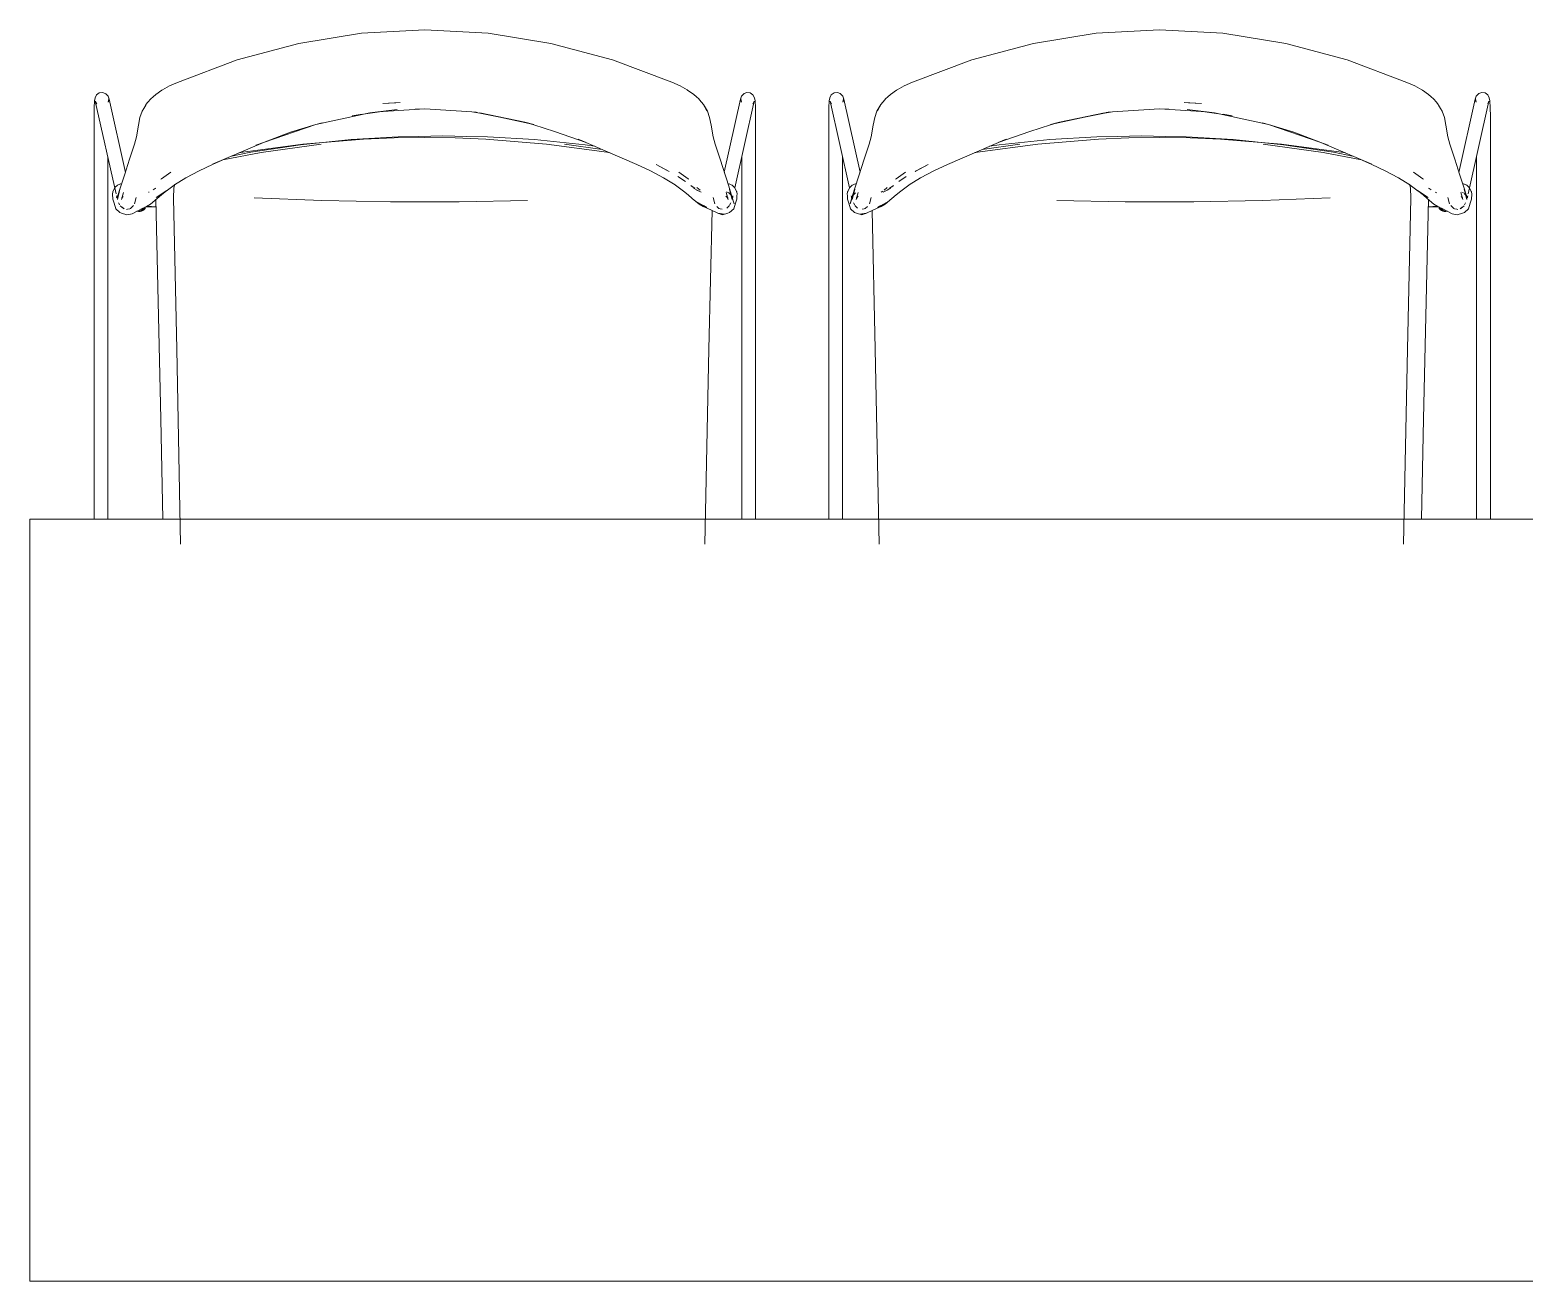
# Model space of a CAD drawing. Header units: millimetres. Extents: x 155920 to 295199, y -4084 to 97293.
# Drawn here: x 227113 to 228289, y 21350 to 22335 of the extents above; entities that cross this region are included whole.
import ezdxf

# ---------------------------------------------------------------- set-up
doc = ezdxf.new("R2010")
doc.units = ezdxf.units.MM
doc.header["$MEASUREMENT"] = 0
doc.layers.add('G-IMPT', color=8, linetype='CONTINUOUS', lineweight=9)
doc.layers.add('I-FURN', color=8, linetype='CONTINUOUS', lineweight=9)

msp = doc.modelspace()

# ---------------------------------------------------------------- linework, layer by layer
at = {"layer": 'G-IMPT'}
for p, q in [((227324.9, 22324.3), (227276.4, 22311.3)), ((227324.9, 22324.3), (227374.3, 22332.3)), ((227424.2, 22334.9), (227374.3, 22332.3)), ((227424.2, 22334.9), (227474.1, 22332.3)), ((227523.5, 22324.3), (227474.1, 22332.3)), ((227571.9, 22311.3), (227523.5, 22324.3)), ((227854.8, 22311.3), (227903.2, 22324.3)), ((227903.2, 22324.3), (227952.6, 22332.3)), ((228002.5, 22334.9), (227952.6, 22332.3)), ((228002.5, 22334.9), (228052.4, 22332.3)), ((228101.8, 22324.3), (228052.4, 22332.3)), ((228101.8, 22324.3), (228150.2, 22311.3)), ((227276.4, 22311.3), (227229.6, 22293.6)), ((227571.9, 22311.3), (227618.6, 22293.7)), ((227854.8, 22311.3), (227808, 22293.7)), ((228150.2, 22311.3), (228197.1, 22293.6)), ((227223.2, 22290.8), (227217.6, 22287.6)), ((227229.6, 22293.6), (227223.2, 22290.8)), ((227618.6, 22293.7), (227625.1, 22290.8)), ((227630.7, 22287.6), (227625.1, 22290.8)), ((227795.9, 22287.6), (227801.5, 22290.8)), ((227808, 22293.7), (227801.5, 22290.8)), ((228197.1, 22293.6), (228203.5, 22290.8)), ((228203.5, 22290.8), (228209.1, 22287.6)), ((227164, 22273.8), (227164.2, 22279)), ((227164.2, 22279), (227164.6, 22281.4)), ((227164.6, 22281.4), (227165.8, 22283.8)), ((227181.3, 22205.8), (227164.8, 22278.7)), ((227164.8, 22278.7), (227165.9, 22276.6)), ((227165.7, 22276.8), (227165.9, 22276.6)), ((227165.8, 22283.8), (227167.9, 22285.3)), ((227170.6, 22285.6), (227167.9, 22285.3)), ((227170.6, 22285.6), (227172.7, 22284.9)), ((227173, 22284.6), (227172.7, 22284.9)), ((227173, 22284.6), (227174.9, 22282.8)), ((227174.9, 22282.8), (227174.6, 22283.1)), ((227175.7, 22280.3), (227174.9, 22282.8)), ((227175, 22278), (227175.4, 22280.5)), ((227175.1, 22278.2), (227175.4, 22280.5)), ((227175.7, 22280.3), (227188.6, 22222.7)), ((227204.7, 22276.1), (227206.3, 22278)), ((227206.3, 22278), (227208.5, 22280.5)), ((227208.5, 22280.5), (227210.3, 22282.3)), ((227212.4, 22284.1), (227210.3, 22282.3)), ((227217.3, 22287.4), (227212.4, 22284.1)), ((227217.3, 22287.4), (227217.6, 22287.6)), ((227391.1, 22276.9), (227404.7, 22277.6)), ((227401.3, 22277.5), (227391.1, 22276.9)), ((227630.7, 22287.6), (227631, 22287.4)), ((227635.9, 22284.1), (227631, 22287.4)), ((227635.9, 22284.1), (227638, 22282.3)), ((227639.8, 22280.5), (227638, 22282.3)), ((227639.8, 22280.5), (227640.3, 22279.9)), ((227642.1, 22278), (227640.3, 22279.9)), ((227643.6, 22276.1), (227642.1, 22278)), ((227659.8, 22222.9), (227672.6, 22280.3)), ((227683.5, 22278.7), (227668.1, 22210.5)), ((227672.6, 22280.3), (227673.4, 22282.8)), ((227673.4, 22278), (227672.9, 22280.5)), ((227673.2, 22278.2), (227672.9, 22280.5)), ((227673.4, 22282.8), (227673.7, 22283.1)), ((227675.6, 22284.9), (227673.7, 22283.1)), ((227675.6, 22284.9), (227677.7, 22285.6)), ((227680.4, 22285.3), (227677.7, 22285.6)), ((227682.5, 22283.8), (227680.4, 22285.3)), ((227683.7, 22281.4), (227682.5, 22283.8)), ((227683.5, 22278.7), (227682.5, 22276.6)), ((227682.5, 22276.6), (227682.7, 22276.8)), ((227683.7, 22281.4), (227684.1, 22279)), ((227684.1, 22279), (227684.4, 22273.8)), ((227742.6, 22279), (227742.3, 22273.8)), ((227742.9, 22281.4), (227742.6, 22279)), ((227742.9, 22281.4), (227744.1, 22283.8)), ((227743.2, 22278.7), (227758.5, 22210.5)), ((227743.2, 22278.7), (227744.2, 22276.6)), ((227744.2, 22276.6), (227744, 22276.8)), ((227744.1, 22283.8), (227746.3, 22285.3)), ((227746.3, 22285.3), (227748.9, 22285.6)), ((227751.1, 22284.9), (227748.9, 22285.6)), ((227751.1, 22284.9), (227752.9, 22283.1)), ((227753.2, 22282.8), (227752.9, 22283.1)), ((227754, 22280.3), (227753.2, 22282.8)), ((227753.3, 22278), (227753.8, 22280.5)), ((227753.4, 22278.2), (227753.8, 22280.5)), ((227766.9, 22222.9), (227754, 22280.3)), ((227783.1, 22276.1), (227784.6, 22278)), ((227784.6, 22278), (227786.3, 22279.9)), ((227786.8, 22280.5), (227786.3, 22279.9)), ((227786.8, 22280.5), (227788.7, 22282.3)), ((227790.8, 22284.1), (227788.7, 22282.3)), ((227790.8, 22284.1), (227795.6, 22287.4)), ((227795.9, 22287.6), (227795.6, 22287.4)), ((228035.6, 22276.9), (228022, 22277.6)), ((228025.4, 22277.5), (228035.6, 22276.9)), ((228209.4, 22287.4), (228209.1, 22287.6)), ((228209.4, 22287.4), (228214.2, 22284.1)), ((228214.2, 22284.1), (228216.3, 22282.3)), ((228218.2, 22280.5), (228216.3, 22282.3)), ((228220.4, 22278), (228218.2, 22280.5)), ((228221.9, 22276.1), (228220.4, 22278)), ((228251, 22280.3), (228238.1, 22222.7)), ((228245.4, 22205.8), (228261.8, 22278.7)), ((228251, 22280.3), (228251.8, 22282.8)), ((228251.7, 22278), (228251.2, 22280.5)), ((228251.6, 22278.2), (228251.2, 22280.5)), ((228253.6, 22284.6), (228251.8, 22282.8)), ((228251.8, 22282.8), (228252.1, 22283.1)), ((228253.6, 22284.6), (228253.9, 22284.9)), ((228256.1, 22285.6), (228253.9, 22284.9)), ((228256.1, 22285.6), (228258.7, 22285.3)), ((228260.9, 22283.8), (228258.7, 22285.3)), ((228261.8, 22278.7), (228260.8, 22276.6)), ((228261, 22276.8), (228260.8, 22276.6)), ((228262.1, 22281.4), (228260.9, 22283.8)), ((228262.4, 22279), (228262.1, 22281.4)), ((228262.7, 22273.8), (228262.4, 22279)), ((227163.8, 22266.6), (227164, 22273.8)), ((227163.8, 22266.6), (227163.8, 22260.3)), ((227198.9, 22259.9), (227200, 22265.9)), ((227201.8, 22270.8), (227200, 22265.9)), ((227201.8, 22270.8), (227203, 22273.1)), ((227204.5, 22275.7), (227203, 22273.1)), ((227204.7, 22276.1), (227204.5, 22275.7)), ((227380.8, 22269.7), (227338.3, 22260.5)), ((227367, 22267.2), (227381.1, 22269.3)), ((227367, 22267.2), (227374.8, 22268.6)), ((227380.8, 22269.7), (227402.4, 22272.1)), ((227380.8, 22269.7), (227392.1, 22271)), ((227381.1, 22269.3), (227392.1, 22271)), ((227424.2, 22272.7), (227387.2, 22270.4)), ((227387.2, 22270.4), (227392.1, 22271)), ((227402.4, 22272.1), (227392.1, 22271)), ((227424.2, 22272.7), (227416.7, 22272.6)), ((227424.2, 22272.7), (227416.7, 22272.6)), ((227461.1, 22270.3), (227424.2, 22272.7)), ((227461.1, 22270.4), (227467.5, 22269.3)), ((227461.1, 22270.4), (227464.6, 22270)), ((227461.1, 22270.3), (227465.3, 22269.9)), ((227510, 22260.5), (227467.5, 22269.7)), ((227503, 22262.3), (227467.5, 22269.7)), ((227467.5, 22269.3), (227503, 22262.3)), ((227646, 22271.8), (227643.6, 22276.1)), ((227643.6, 22276.1), (227643.8, 22275.7)), ((227643.6, 22276.1), (227646.6, 22270.8)), ((227643.8, 22275.7), (227645.4, 22273.1)), ((227645.4, 22273.1), (227646.6, 22270.8)), ((227646, 22271.8), (227646.6, 22270.8)), ((227648.3, 22265.9), (227646.6, 22270.8)), ((227649.5, 22259.8), (227648.3, 22265.9)), ((227684.4, 22273.8), (227684.5, 22266.6)), ((227684.6, 22260.3), (227684.5, 22266.6)), ((227742.3, 22273.8), (227742.1, 22266.6)), ((227742.1, 22260.3), (227742.1, 22266.6)), ((227777.2, 22259.8), (227778.3, 22265.9)), ((227778.3, 22265.9), (227780.1, 22270.8)), ((227783.1, 22276.1), (227780.1, 22270.8)), ((227781.3, 22273.1), (227780.1, 22270.8)), ((227780.7, 22271.8), (227780.1, 22270.8)), ((227780.7, 22271.8), (227783.1, 22276.1)), ((227782.8, 22275.7), (227781.3, 22273.1)), ((227783.1, 22276.1), (227782.8, 22275.7)), ((227916.6, 22260.5), (227959.1, 22269.7)), ((227923.7, 22262.3), (227959.1, 22269.7)), ((227959.2, 22269.3), (227923.7, 22262.3)), ((227965.5, 22270.4), (227959.2, 22269.3)), ((227965.5, 22270.3), (227960.2, 22269.8)), ((227965.5, 22270.4), (227962.1, 22270)), ((227965.5, 22270.3), (228002.5, 22272.7)), ((228002.5, 22272.7), (228039.5, 22270.4)), ((228002.5, 22272.7), (228009.9, 22272.6)), ((228002.5, 22272.7), (228009.9, 22272.6)), ((228045.9, 22269.7), (228024.3, 22272.1)), ((228024.3, 22272.1), (228034.5, 22271)), ((228039.5, 22270.4), (228034.5, 22271)), ((228045.9, 22269.7), (228034.5, 22271)), ((228045.6, 22269.3), (228034.5, 22271)), ((228059.7, 22267.2), (228045.6, 22269.3)), ((228045.9, 22269.7), (228088.4, 22260.5)), ((228059.7, 22267.2), (228052.5, 22268.5)), ((228221.9, 22276.1), (228222.2, 22275.7)), ((228222.2, 22275.7), (228223.7, 22273.1)), ((228224.9, 22270.8), (228223.7, 22273.1)), ((228224.9, 22270.8), (228226.7, 22265.9)), ((228227.8, 22259.9), (228226.7, 22265.9)), ((228262.9, 22266.6), (228262.7, 22273.8)), ((228262.9, 22266.6), (228262.9, 22260.3)), ((227163.8, 21949.8), (227163.8, 22260.3)), ((227198.9, 22259.9), (227197.3, 22250.6)), ((227297.1, 22246.3), (227338.3, 22260.5)), ((227297.1, 22246.3), (227318.6, 22254.3)), ((227297.1, 22246.3), (227318.6, 22254.3)), ((227338.3, 22260.5), (227318.6, 22254.3)), ((227318.6, 22254.3), (227338.3, 22260.3)), ((227338.3, 22260.5), (227343.5, 22261.8)), ((227343.5, 22261.8), (227338.3, 22260.3)), ((227510, 22260.5), (227503, 22262.3)), ((227503, 22262.3), (227510, 22260.1)), ((227526.2, 22254.9), (227510, 22260.1)), ((227526.2, 22254.9), (227551.2, 22246.3)), ((227651.1, 22250.6), (227649.5, 22259.8)), ((227684.6, 21949.8), (227684.6, 22260.3)), ((227742.1, 21949.8), (227742.1, 22260.3)), ((227775.6, 22250.6), (227777.2, 22259.8)), ((227900.5, 22254.9), (227875.4, 22246.3)), ((227900.5, 22254.9), (227916.7, 22260.1)), ((227916.6, 22260.5), (227923.7, 22262.3)), ((227923.7, 22262.3), (227916.7, 22260.1)), ((228088.4, 22260.5), (228083.2, 22261.8)), ((228083.2, 22261.8), (228088.4, 22260.3)), ((228129.6, 22246.3), (228088.4, 22260.5)), ((228088.4, 22260.5), (228108.1, 22254.3)), ((228108.1, 22254.3), (228088.4, 22260.3)), ((228129.6, 22246.3), (228108.1, 22254.3)), ((228129.6, 22246.3), (228108.1, 22254.3)), ((228227.8, 22259.9), (228229.4, 22250.6)), ((228262.9, 21949.8), (228262.9, 22260.3)), ((227191.7, 22233), (227195.6, 22245)), ((227197.3, 22250.6), (227195.6, 22245)), ((227297.1, 22246.3), (227257.1, 22229.1)), ((227328.2, 22245), (227280.9, 22238.6)), ((227287.3, 22238.5), (227326.4, 22244.4)), ((227291.3, 22244.1), (227297.1, 22246.3)), ((227291.3, 22244.1), (227297.1, 22246.3)), ((227342.6, 22244.8), (227295.3, 22238.3)), ((227295.5, 22238.4), (227342.6, 22244.8)), ((227326.4, 22244.4), (227366.2, 22248.5)), ((227376, 22248.8), (227328.2, 22245)), ((227366.2, 22248.5), (227403.3, 22250.6)), ((227376, 22248.8), (227400.1, 22249.8)), ((227400.1, 22249.8), (227424.2, 22250.1)), ((227403.3, 22250.6), (227419.5, 22251)), ((227419.5, 22251), (227438.4, 22251.4)), ((227424.2, 22250.1), (227448.2, 22249.8)), ((227457.2, 22251), (227438.4, 22251.4)), ((227472.3, 22248.8), (227448.2, 22249.8)), ((227457.2, 22251), (227473.5, 22250.6)), ((227520.1, 22245), (227472.3, 22248.8)), ((227510.6, 22248.5), (227473.5, 22250.6)), ((227510.6, 22248.5), (227550.3, 22244.4)), ((227520.1, 22245), (227567.4, 22238.6)), ((227563.8, 22240.8), (227534.2, 22244.8)), ((227563.8, 22240.8), (227534.2, 22244.8)), ((227551.2, 22246.3), (227544.8, 22248.9)), ((227591.2, 22229), (227544.8, 22248.9)), ((227558, 22243.3), (227550.3, 22244.4)), ((227651.1, 22250.6), (227652.8, 22245)), ((227652.8, 22245), (227656.6, 22233)), ((227773.9, 22245), (227770.1, 22233)), ((227775.6, 22250.6), (227773.9, 22245)), ((227835.5, 22229), (227881.9, 22248.9)), ((227906.6, 22245), (227859.3, 22238.6)), ((227862.8, 22240.8), (227892.5, 22244.8)), ((227862.9, 22240.8), (227892.5, 22244.8)), ((227868.7, 22243.3), (227876.3, 22244.4)), ((227875.4, 22246.3), (227881.9, 22248.9)), ((227916.1, 22248.5), (227876.3, 22244.4)), ((227906.6, 22245), (227954.4, 22248.8)), ((227916.1, 22248.5), (227953.1, 22250.6)), ((227969.4, 22251), (227953.1, 22250.6)), ((227954.4, 22248.8), (227978.4, 22249.8)), ((227969.4, 22251), (227988.3, 22251.4)), ((228002.5, 22250.1), (227978.4, 22249.8)), ((228007.1, 22251), (227988.3, 22251.4)), ((228026.6, 22249.8), (228002.5, 22250.1)), ((228023.4, 22250.6), (228007.1, 22251)), ((228060.5, 22248.5), (228023.4, 22250.6)), ((228050.6, 22248.8), (228026.6, 22249.8)), ((228050.6, 22248.8), (228098.4, 22245)), ((228100.2, 22244.4), (228060.5, 22248.5)), ((228131.2, 22238.4), (228084, 22244.8)), ((228084, 22244.8), (228131.3, 22238.3)), ((228098.4, 22245), (228145.7, 22238.6)), ((228139.4, 22238.5), (228100.2, 22244.4)), ((228135.3, 22244.1), (228129.6, 22246.3)), ((228135.3, 22244.1), (228129.6, 22246.3)), ((228129.6, 22246.3), (228169.6, 22229.1)), ((228229.4, 22250.6), (228231.1, 22245)), ((228234.9, 22233), (228231.1, 22245)), ((227174.6, 21949.8), (227174.6, 22235.2)), ((227187.8, 22220.6), (227191.7, 22233)), ((227266.5, 22233.2), (227257.1, 22229.1)), ((227266.5, 22233.2), (227257.1, 22229)), ((227295.5, 22238.4), (227265.2, 22232.6)), ((227265.2, 22232.6), (227295.3, 22238.3)), ((227287.3, 22238.5), (227272.1, 22235.6)), ((227280.9, 22238.6), (227277.7, 22238)), ((227567.4, 22238.6), (227570, 22238.1)), ((227656.6, 22233), (227663.4, 22211.9)), ((227673.7, 22235.2), (227673.7, 21949.8)), ((227753, 22235.2), (227753, 21949.8)), ((227770.1, 22233), (227763.3, 22211.9)), ((227859.3, 22238.6), (227856.6, 22238.1)), ((228131.2, 22238.4), (228161.4, 22232.6)), ((228161.5, 22232.6), (228131.3, 22238.3)), ((228139.4, 22238.5), (228154.5, 22235.6)), ((228145.7, 22238.6), (228148.9, 22238)), ((228160.2, 22233.2), (228169.6, 22229.1)), ((228160.2, 22233.2), (228169.5, 22229)), ((228238.8, 22220.6), (228234.9, 22233)), ((228252, 21949.8), (228252, 22235.2)), ((227184, 22208.8), (227187.8, 22220.6)), ((227216.5, 22217.4), (227217, 22217.7)), ((227217, 22217.7), (227224.3, 22223)), ((227236.1, 22218.3), (227227.1, 22212.9)), ((227246.5, 22223.8), (227236.1, 22218.3)), ((227246.5, 22223.8), (227257.1, 22229)), ((227591.2, 22229), (227601.8, 22223.8)), ((227601.8, 22223.8), (227612.2, 22218.3)), ((227616.6, 22223.5), (227606.2, 22229)), ((227606.2, 22229), (227615.6, 22224)), ((227621.2, 22212.9), (227612.2, 22218.3)), ((227616.6, 22223.5), (227615.6, 22224)), ((227629.4, 22215.5), (227623.4, 22219.5)), ((227623.4, 22219.5), (227625.4, 22218.2)), ((227624.1, 22223), (227631.4, 22217.7)), ((227629.4, 22215.5), (227625.4, 22218.2)), ((227631.9, 22217.4), (227631.4, 22217.7)), ((227794.8, 22217.4), (227795.3, 22217.7)), ((227802.6, 22223), (227795.3, 22217.7)), ((227797.3, 22215.5), (227803.2, 22219.5)), ((227797.3, 22215.5), (227801.3, 22218.2)), ((227803.2, 22219.5), (227801.3, 22218.2)), ((227805.5, 22212.9), (227814.4, 22218.3)), ((227810.1, 22223.5), (227820.5, 22229)), ((227810.1, 22223.5), (227811, 22224)), ((227820.5, 22229), (227811, 22224)), ((227824.9, 22223.8), (227814.4, 22218.3)), ((227835.5, 22229), (227824.9, 22223.8)), ((228180.1, 22223.8), (228169.5, 22229)), ((228180.1, 22223.8), (228190.6, 22218.3)), ((228190.6, 22218.3), (228199.5, 22212.9)), ((228209.7, 22217.7), (228202.4, 22223)), ((228210.2, 22217.4), (228209.7, 22217.7)), ((228242.7, 22208.8), (228238.8, 22220.6)), ((227178.6, 22207.3), (227178.4, 22205.6)), ((227178.6, 22207.3), (227178.7, 22207.6)), ((227178.7, 22207.6), (227180.1, 22210.5)), ((227180.3, 22210.8), (227180.1, 22210.5)), ((227180.3, 22210.8), (227182.2, 22212.6)), ((227183.1, 22205.9), (227181.6, 22202.7)), ((227184.7, 22213.8), (227182.2, 22212.6)), ((227184.8, 22213.8), (227182.2, 22212.6)), ((227182.4, 22212.7), (227182.2, 22212.6)), ((227182.2, 22201.3), (227184.2, 22209.5)), ((227184, 22208.8), (227182.2, 22201.3)), ((227182.4, 22212.7), (227184.8, 22213.8)), ((227182.4, 22203.6), (227184.2, 22209.5)), ((227183.1, 22205.9), (227182.4, 22203.6)), ((227184.7, 22213.8), (227184.8, 22213.8)), ((227185.4, 22201.4), (227187, 22206.9)), ((227207.2, 22207.2), (227206.6, 22207)), ((227210.4, 22208.9), (227212, 22210)), ((227212.6, 22210.4), (227212, 22210)), ((227212.8, 22202.9), (227221, 22208.5)), ((227212.8, 22202.9), (227220.5, 22208)), ((227216.8, 22205), (227221, 22208.5)), ((227220.5, 22208), (227227.9, 22213.5)), ((227226.7, 22210.6), (227226.3, 22202.3)), ((227227.4, 22213.5), (227226.7, 22210.6)), ((227227.9, 22213.5), (227227.1, 22212.9)), ((227627.8, 22208), (227620.4, 22213.5)), ((227621.2, 22212.9), (227620.4, 22213.5)), ((227627.8, 22208), (227631.5, 22205)), ((227634.2, 22211.9), (227633.6, 22212.3)), ((227636.7, 22210.2), (227633.6, 22212.3)), ((227634.2, 22211.9), (227636.7, 22210.2)), ((227638.5, 22208.6), (227635.8, 22210.4)), ((227636.3, 22210), (227635.8, 22210.4)), ((227638.5, 22208.6), (227636.3, 22210)), ((227638.5, 22208.6), (227637.9, 22208.9)), ((227641.7, 22207), (227637.9, 22208.9)), ((227640.8, 22208.7), (227638.4, 22210.9)), ((227638.5, 22208.6), (227641.7, 22207)), ((227662.9, 22201.4), (227661.4, 22206.9)), ((227661.7, 22207.4), (227663.6, 22206.5)), ((227665.9, 22203.6), (227663.4, 22211.9)), ((227663.7, 22213.8), (227663.6, 22213.8)), ((227665.4, 22204.8), (227663.6, 22206.5)), ((227663.7, 22213.8), (227665.9, 22212.7)), ((227666.1, 22201.3), (227664, 22209.4)), ((227664, 22209.4), (227664.4, 22208.2)), ((227666.1, 22201.3), (227664.4, 22208.2)), ((227666.7, 22202.7), (227665.2, 22205.9)), ((227667.6, 22198), (227665.2, 22205.9)), ((227665.9, 22212.7), (227666.1, 22212.6)), ((227668.2, 22210.5), (227666.1, 22212.6)), ((227666.4, 22212.3), (227668, 22210.8)), ((227666.4, 22212.3), (227668.2, 22210.5)), ((227669.7, 22207.3), (227668, 22210.8)), ((227668, 22210.8), (227669.6, 22207.6)), ((227668, 22210.8), (227668.2, 22210.5)), ((227669.7, 22207.3), (227668.2, 22210.5)), ((227669.7, 22207.3), (227669.6, 22207.6)), ((227669.7, 22207.3), (227670, 22205.6)), ((227757, 22207.3), (227756.7, 22205.6)), ((227757, 22207.3), (227758.7, 22210.8)), ((227757, 22207.3), (227758.5, 22210.5)), ((227757, 22207.3), (227757.1, 22207.6)), ((227758.7, 22210.8), (227757.1, 22207.6)), ((227758.5, 22210.5), (227760.6, 22212.6)), ((227760.3, 22212.3), (227758.5, 22210.5)), ((227758.7, 22210.8), (227758.5, 22210.5)), ((227760.3, 22212.3), (227758.7, 22210.8)), ((227759.1, 22198), (227761.5, 22205.9)), ((227760, 22202.7), (227761.5, 22205.9)), ((227760.8, 22212.7), (227760.6, 22212.6)), ((227760.6, 22201.3), (227762.6, 22209.4)), ((227760.6, 22201.3), (227762.3, 22208.2)), ((227760.7, 22203.6), (227763.3, 22211.9)), ((227763, 22213.8), (227760.8, 22212.7)), ((227761.3, 22204.8), (227763.1, 22206.5)), ((227762.6, 22209.4), (227762.3, 22208.2)), ((227763, 22213.8), (227763.1, 22213.8)), ((227763.7, 22201.4), (227765.3, 22206.9)), ((227784.6, 22207.9), (227783.4, 22207.1)), ((227785, 22207), (227788.7, 22208.9)), ((227788.2, 22208.6), (227785, 22207)), ((227785.8, 22208.7), (227788.2, 22210.9)), ((227788.2, 22208.6), (227790.9, 22210.4)), ((227788.2, 22208.6), (227790.3, 22210)), ((227788.2, 22208.6), (227788.7, 22208.9)), ((227790, 22210.2), (227793.1, 22212.3)), ((227792.5, 22211.9), (227790, 22210.2)), ((227790.3, 22210), (227790.9, 22210.4)), ((227792.5, 22211.9), (227793.1, 22212.3)), ((227798.9, 22208), (227795.1, 22205)), ((227798.9, 22208), (227806.2, 22213.5)), ((227805.5, 22212.9), (227806.2, 22213.5)), ((228206.1, 22208), (228198.8, 22213.5)), ((228198.8, 22213.5), (228199.5, 22212.9)), ((228199.3, 22213.5), (228200, 22210.6)), ((228200, 22210.6), (228200.4, 22202.3)), ((228213.9, 22202.9), (228205.6, 22208.5)), ((228209.9, 22205), (228205.6, 22208.5)), ((228213.9, 22202.9), (228206.1, 22208)), ((228214.1, 22210.4), (228214.7, 22210)), ((228216.3, 22208.9), (228214.7, 22210)), ((228219.5, 22207.2), (228220.9, 22206.7)), ((228241.3, 22201.4), (228239.7, 22206.9)), ((228240.5, 22207.2), (228241.9, 22206.5)), ((228242, 22213.8), (228241.9, 22213.8)), ((228244.2, 22212.7), (228241.9, 22213.8)), ((228241.9, 22213.8), (228244.4, 22212.6)), ((228242, 22213.8), (228244.4, 22212.6)), ((228243.7, 22204.8), (228242.2, 22206.2)), ((228244.3, 22203.6), (228242.4, 22209.5)), ((228244.4, 22201.3), (228242.4, 22209.5)), ((228242.7, 22208.8), (228244.4, 22201.3)), ((228243.5, 22205.9), (228244.3, 22203.6)), ((228243.5, 22205.9), (228245, 22202.7)), ((228244.2, 22212.7), (228244.4, 22212.6)), ((228246.3, 22210.8), (228244.4, 22212.6)), ((228246.3, 22210.8), (228246.5, 22210.5)), ((228247.9, 22207.6), (228246.5, 22210.5)), ((228248, 22207.3), (228247.9, 22207.6)), ((228248, 22207.3), (228248.3, 22205.6)), ((227178.6, 22201.6), (227178.4, 22205.6)), ((227178.6, 22201.6), (227179.6, 22198.4)), ((227181, 22194.1), (227179.6, 22198.4)), ((227181, 22194.1), (227184.2, 22191)), ((227182.9, 22204.8), (227181.6, 22202.7)), ((227182, 22202.4), (227181.6, 22204.3)), ((227183.2, 22198.8), (227184, 22197.1)), ((227183.6, 22198.3), (227184, 22197.1)), ((227187, 22194.3), (227184.3, 22196.5)), ((227185.4, 22201.4), (227186.4, 22203.5)), ((227186.7, 22203.7), (227185.6, 22202.7)), ((227185.6, 22202.7), (227186.4, 22203.5)), ((227185.9, 22195.3), (227187.5, 22194.1)), ((227185.9, 22195.3), (227186.5, 22194.9)), ((227186.7, 22203.7), (227186, 22203.1)), ((227187.5, 22194.1), (227186.5, 22194.9)), ((227192, 22194.1), (227190.1, 22193.7)), ((227192.6, 22194.4), (227192, 22194.1)), ((227192.6, 22194.4), (227194.4, 22196.1)), ((227193.8, 22190.2), (227202.2, 22194.6)), ((227194.9, 22196.7), (227194.4, 22196.1)), ((227195.8, 22198), (227197.1, 22202.8)), ((227205.1, 22195.8), (227200.2, 22193.6)), ((227200.2, 22193.6), (227202.2, 22194.6)), ((227212.8, 22195.3), (227204.7, 22195.6)), ((227205.1, 22195.8), (227208.2, 22197.8)), ((227205.4, 22196.1), (227211.7, 22195.7)), ((227205.4, 22196), (227212.8, 22195.7)), ((227208.2, 22197.8), (227213.6, 22202.1)), ((227212.6, 22201.7), (227216.4, 22028.8)), ((227216.8, 22205), (227213.6, 22202.1)), ((227226.3, 22202.3), (227228.9, 22083.4)), ((227290, 22202.7), (227343.2, 22200.6)), ((227397.1, 22199.6), (227343.2, 22200.6)), ((227397.1, 22199.6), (227451.2, 22199.6)), ((227505.1, 22200.6), (227451.2, 22199.6)), ((227634.7, 22202.1), (227631.5, 22205)), ((227640.2, 22197.8), (227634.7, 22202.1)), ((227641.4, 22197.6), (227637.8, 22199.9)), ((227637.8, 22199.9), (227643.2, 22196.7)), ((227643.3, 22195.8), (227640.2, 22197.8)), ((227641.4, 22197.6), (227646.1, 22195.1)), ((227643.3, 22195.8), (227649.3, 22193.3)), ((227643.5, 22196.6), (227646.1, 22195.1)), ((227652.5, 22198), (227651.2, 22202.8)), ((227655.7, 22194.4), (227654.1, 22195.9)), ((227655.7, 22194.4), (227656.7, 22193.9)), ((227662.7, 22202.7), (227661.2, 22204.1)), ((227661.2, 22204.1), (227662.3, 22203.2)), ((227662.7, 22202.7), (227661.7, 22203.8)), ((227662.9, 22201.4), (227661.7, 22203.8)), ((227661.8, 22194.6), (227664.1, 22196.6)), ((227664.1, 22191), (227667.4, 22194.1)), ((227664.3, 22197.1), (227665.1, 22198.7)), ((227664.8, 22198.4), (227664.3, 22197.1)), ((227666.7, 22202.7), (227665.4, 22204.8)), ((227667.6, 22198), (227665.9, 22203.6)), ((227666.7, 22204.3), (227666.3, 22202.4)), ((227668.7, 22198.4), (227667.4, 22194.1)), ((227668.7, 22198.4), (227669.7, 22201.6)), ((227669.7, 22201.6), (227669.9, 22204.4)), ((227669.9, 22204.4), (227670, 22205.6)), ((227756.8, 22204.4), (227756.7, 22205.6)), ((227756.9, 22201.6), (227756.8, 22204.4)), ((227757.9, 22198.4), (227756.9, 22201.6)), ((227757.9, 22198.4), (227759.3, 22194.1)), ((227759.1, 22198), (227760.7, 22203.6)), ((227762.5, 22191), (227759.3, 22194.1)), ((227759.9, 22204.3), (227760.4, 22202.4)), ((227760, 22202.7), (227761.3, 22204.8)), ((227762.3, 22197.1), (227761.6, 22198.7)), ((227761.9, 22198.4), (227762.3, 22197.1)), ((227764.9, 22194.6), (227762.6, 22196.6)), ((227763.7, 22201.4), (227765, 22203.8)), ((227764, 22202.7), (227765.4, 22204.1)), ((227764, 22202.7), (227765, 22203.8)), ((227765.4, 22204.1), (227764.4, 22203.2)), ((227770.9, 22194.4), (227770, 22193.9)), ((227770.9, 22194.4), (227772.6, 22195.9)), ((227774.1, 22198), (227775.5, 22202.8)), ((227783.4, 22195.8), (227777.3, 22193.3)), ((227785.2, 22197.6), (227780.6, 22195.1)), ((227783.2, 22196.6), (227780.6, 22195.1)), ((227783.4, 22195.8), (227786.5, 22197.8)), ((227788.9, 22199.9), (227783.5, 22196.7)), ((227785.2, 22197.6), (227788.9, 22199.9)), ((227786.5, 22197.8), (227791.9, 22202.1)), ((227791.9, 22202.1), (227795.1, 22205)), ((227921.6, 22200.6), (227975.5, 22199.6)), ((228029.5, 22199.6), (227975.5, 22199.6)), ((228029.5, 22199.6), (228083.4, 22200.6)), ((228136.7, 22202.7), (228083.4, 22200.6)), ((228200.4, 22202.3), (228197.7, 22083.4)), ((228209.9, 22205), (228213.1, 22202.1)), ((228214.1, 22201.7), (228210.2, 22028.8)), ((228218.5, 22197.8), (228213.1, 22202.1)), ((228221.2, 22196), (228213.9, 22195.7)), ((228213.9, 22195.3), (228222, 22195.6)), ((228221.2, 22196.1), (228215, 22195.7)), ((228221.6, 22195.8), (228218.5, 22197.8)), ((228221.6, 22195.8), (228226.4, 22193.6)), ((228232.9, 22190.2), (228224.4, 22194.6)), ((228226.4, 22193.6), (228224.4, 22194.6)), ((228230.8, 22198), (228229.5, 22202.8)), ((228231.8, 22196.7), (228232.2, 22196.1)), ((228234.1, 22194.4), (228232.2, 22196.1)), ((228234.1, 22194.4), (228234.6, 22194.1)), ((228234.6, 22194.1), (228236.6, 22193.7)), ((228240.7, 22195.3), (228239.1, 22194.1)), ((228239.1, 22194.1), (228240.2, 22194.9)), ((228239.7, 22194.3), (228242.3, 22196.5)), ((228240, 22203.7), (228241, 22202.7)), ((228240, 22203.7), (228240.7, 22203.1)), ((228240.7, 22195.3), (228240.2, 22194.9)), ((228241.3, 22201.4), (228240.3, 22203.5)), ((228241, 22202.7), (228240.3, 22203.5)), ((228245.7, 22194.1), (228242.5, 22191)), ((228243.4, 22198.8), (228242.6, 22197.1)), ((228243.1, 22198.3), (228242.6, 22197.1)), ((228243.7, 22204.8), (228245, 22202.7)), ((228244.6, 22202.4), (228245.1, 22204.3)), ((228245.7, 22194.1), (228247.1, 22198.4)), ((228248.1, 22201.6), (228247.1, 22198.4)), ((228248.1, 22201.6), (228248.3, 22205.6)), ((227184.2, 22191), (227185.5, 22190.5)), ((227185.5, 22190.5), (227189.7, 22189.4)), ((227189.5, 22193.6), (227190.1, 22193.7)), ((227193.8, 22190.2), (227189.7, 22189.4)), ((227650.3, 22192.8), (227647.8, 22083.4)), ((227655.3, 22190.3), (227649.3, 22193.3)), ((227658.6, 22189.4), (227654.9, 22190.6)), ((227660, 22189.8), (227654.9, 22190.6)), ((227660, 22189.8), (227655.3, 22190.3)), ((227658.3, 22193.8), (227656.7, 22193.9)), ((227658.6, 22189.4), (227662.8, 22190.5)), ((227662.8, 22190.5), (227664.1, 22191)), ((227763.9, 22190.5), (227762.5, 22191)), ((227768.1, 22189.4), (227763.9, 22190.5)), ((227766.7, 22189.8), (227771.7, 22190.6)), ((227766.7, 22189.8), (227771.3, 22190.3)), ((227768.1, 22189.4), (227771.7, 22190.6)), ((227768.4, 22193.8), (227770, 22193.9)), ((227771.3, 22190.3), (227777.3, 22193.3)), ((227776.4, 22192.8), (227778.8, 22083.4)), ((228232.9, 22190.2), (228236.9, 22189.4)), ((228237.2, 22193.6), (228236.6, 22193.7)), ((228241.1, 22190.5), (228236.9, 22189.4)), ((228242.5, 22191), (228241.1, 22190.5)), ((227232, 21930), (227228.9, 22083.4)), ((227647.8, 22083.4), (227644.7, 21930)), ((227778.8, 22083.4), (227781.9, 21930)), ((228194.6, 21930), (228197.7, 22083.4)), ((227218.1, 21949.8), (227216.4, 22028.8)), ((228208.6, 21949.8), (228210.2, 22028.8))]:
    msp.add_line(p, q, dxfattribs=at)
at = {"layer": 'I-FURN'}
for p, q in [((227204, 22194.3), (227198.9, 22191.8)), ((227204, 22194.3), (227200.2, 22193.6)), ((227204, 22194.3), (227201.4, 22194.1)), ((227204, 22194.3), (227201.9, 22194.4)), ((227204, 22194.3), (227202.3, 22194.5)), ((227204, 22194.3), (227202.5, 22194.6)), ((227204, 22194.3), (227203.2, 22193.4)), ((227204, 22194.3), (227204.2, 22195.6)), ((228222.7, 22194.3), (228222.5, 22195.6)), ((228222.7, 22194.3), (228224.1, 22194.6)), ((228222.7, 22194.3), (228224.4, 22194.5)), ((228222.7, 22194.3), (228224.7, 22194.4)), ((228222.7, 22194.3), (228223.5, 22193.4)), ((228222.7, 22194.3), (228226.5, 22193.6)), ((228222.7, 22194.3), (228227.8, 22191.8)), ((228222.7, 22194.3), (228225.3, 22194.1)), ((227197.3, 22192.3), (227198.9, 22191.8)), ((227198.9, 22191.8), (227203.2, 22193.4)), ((227198.9, 22191.8), (227202.2, 22192.7)), ((227198.9, 22191.8), (227201.2, 22192.1)), ((227198.9, 22191.8), (227200.1, 22191.8)), ((227200.1, 22191.8), (227201.2, 22192.1)), ((227201.2, 22192.1), (227202.2, 22192.7)), ((227203.2, 22193.4), (227202.2, 22192.7)), ((228223.5, 22193.4), (228224.4, 22192.7)), ((228227.8, 22191.8), (228223.5, 22193.4)), ((228225.5, 22192.1), (228224.4, 22192.7)), ((228227.8, 22191.8), (228224.4, 22192.7)), ((228226.6, 22191.8), (228225.5, 22192.1)), ((228227.8, 22191.8), (228225.5, 22192.1)), ((228227.8, 22191.8), (228226.6, 22191.8)), ((228229.3, 22192.3), (228227.8, 22191.8)), ((227113.3, 21949.8), (227113.3, 21349.8)), ((228313.4, 21949.8), (227113.3, 21949.8)), ((227113.3, 21349.8), (228313.4, 21349.8))]:
    msp.add_line(p, q, dxfattribs=at)

doc.saveas('drawing.dxf')
